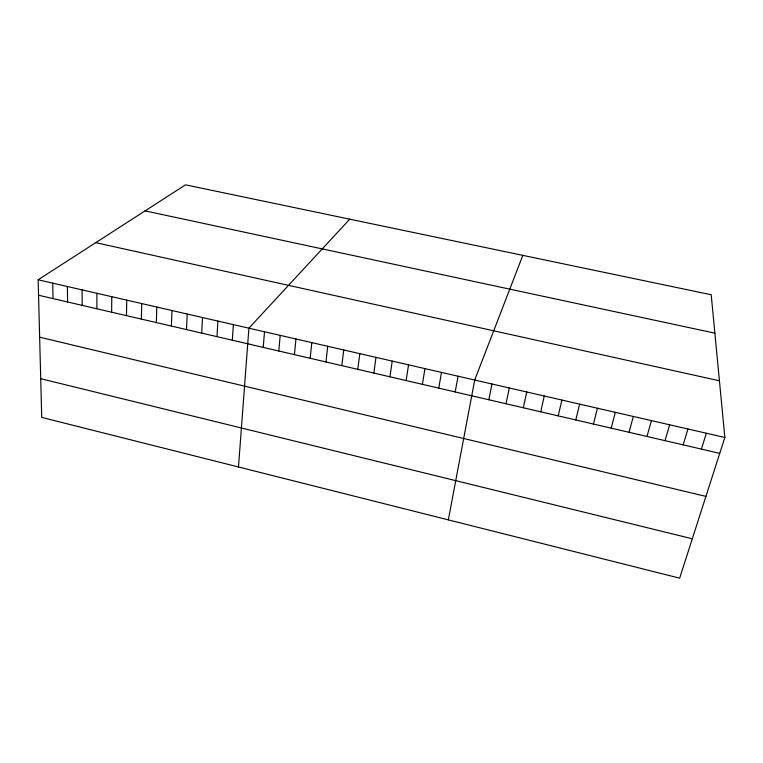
<?xml version="1.0" encoding="UTF-8"?>
<svg xmlns="http://www.w3.org/2000/svg" width="763" height="763" viewBox="0 0 763 763"><rect width="100%" height="100%" fill="white"/><g stroke="black" fill="none" stroke-linecap="round" stroke-linejoin="round"><path stroke-width="1.14" d="M96.891 308.777L96.92 293.278M111.646 312.201L111.789 296.693M126.477 315.644L126.725 300.126M141.384 319.096L141.737 303.579M156.358 322.577L156.825 307.041M171.398 326.068L171.98 310.522M186.515 329.578L187.221 314.022M201.709 333.107L202.529 317.532M216.978 336.645L217.903 321.07M232.314 340.212L233.364 324.618M238.485 466.985L248.9 328.185L349.74 219.181M263.216 347.384L264.513 331.771M278.781 350.999L280.202 335.367M294.432 354.633L295.968 338.991M310.15 358.276L311.809 342.625M325.944 361.948L327.737 346.288M341.824 365.63L343.731 349.959M357.78 369.34L359.821 353.651M373.813 373.059L375.987 357.37M389.931 376.798L392.23 361.099M406.126 380.556L408.558 364.848M422.406 384.342L424.962 368.615M438.763 388.138L441.462 372.401M455.206 391.953L458.038 376.207M448.339 519.87L474.7 380.031L522.827 255.367M488.845 399.764L491.954 383.999M506.041 403.761L509.303 387.976M523.342 407.766L526.737 391.982M540.719 411.81L544.277 396.007M558.201 415.864L561.902 400.06M575.769 419.946L579.613 404.123M593.433 424.047L597.429 408.215M611.192 428.167L615.34 412.335M629.036 432.306L633.347 416.464M646.986 436.474L651.449 420.623M665.031 440.661L669.647 424.8M683.171 444.877L687.949 429.006M701.407 449.111L706.347 433.231M724.85 437.476L679.652 578.163L41.727 417.399L38.15 279.792L185.495 184.837L711.202 294.747L724.85 437.476L38.15 279.792M145.094 210.874L714.874 333.154M95.766 242.663L719.433 380.785M38.551 295.233L719.747 453.365M39.638 337.179L705.918 496.389M40.716 378.677L692.299 538.783M52.733 283.14L53.029 298.591M67.392 286.506L67.583 301.967M82.118 289.883L82.204 305.362"/></g></svg>
